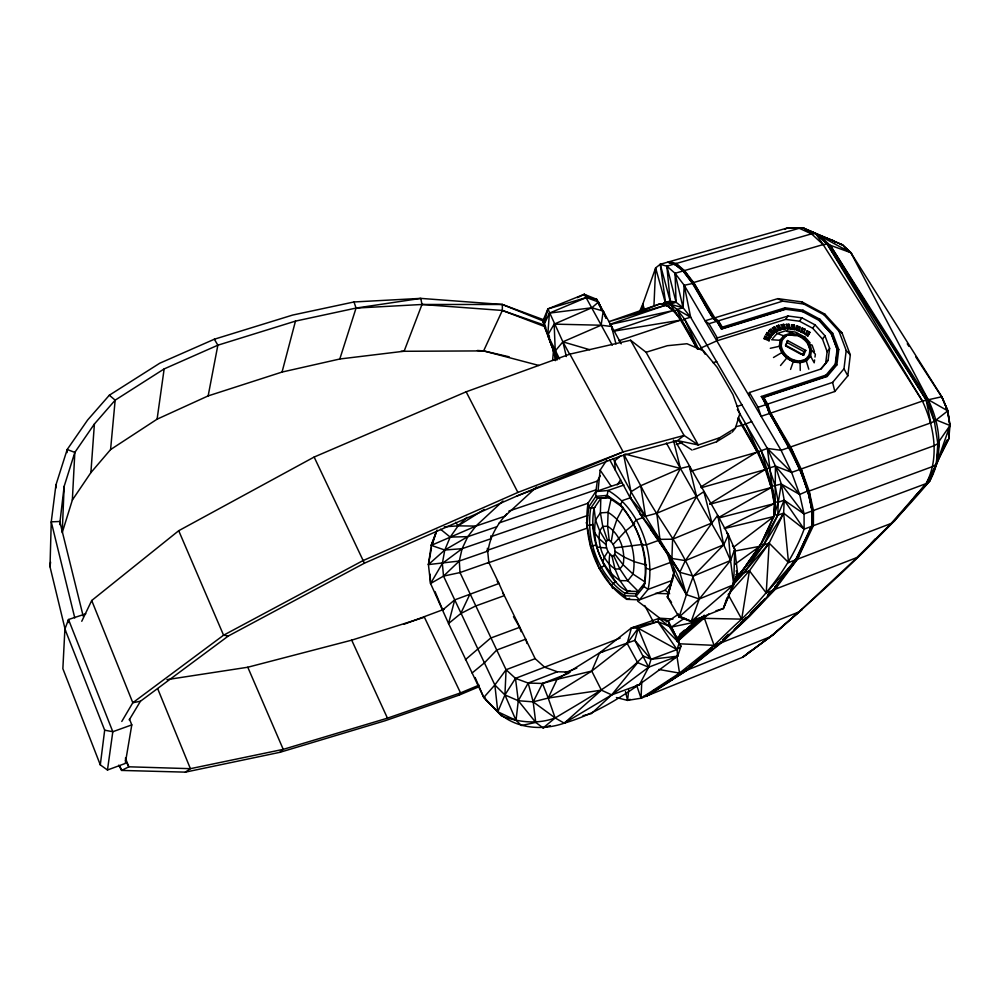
<?xml version="1.0" encoding="UTF-8"?>
<svg xmlns="http://www.w3.org/2000/svg" width="1000" height="1000" viewBox="0 0 1000 1000"><rect width="100%" height="100%" fill="white"/><g stroke="black" fill="none" stroke-linecap="round" stroke-linejoin="round"><path stroke-width="1.5" d="M401.037 351.3L483.612 350.9L502.35 310.45L502.35 304.488L420.788 298.387L354 301.962L292.663 315.062L214.35 339.225L159.725 363.237L109.338 395.213L87.613 420.025L67.188 449.513L55.938 484.925L51.25 521.85L50 566.75L65.425 630.513M616.4 697.562L627.575 700.387L641.05 698.213L647.537 695.6L686.175 670.45L721 642.537L748.725 616.388L773.388 590.288L796.062 559.7L811.975 526.2L812.125 510.087L809.137 491.037L801.175 468.988L790.638 446.962L770.662 413.1L767.65 404.087L763.737 397.475L761.3 396.5L826 375.087L835.238 364.1L837.075 349.325L831.275 333.725L819.05 320.3L831.513 334.113L837.438 350.05L835.562 365.125L826.125 376.35L762.463 397.45C778.913 435.2 806.312 468.925 812.013 511.012L804.062 513.95L784.212 500.2L781.312 484.062L775.438 466.1L767.362 448.425L690.638 317.225L683.075 307.738L676.087 302.275L670.175 301.075L664.287 302.663L662.138 304.288M621.213 343.837L596.663 299.288L584.263 294.3L547.9 308.913L542.875 321L552.35 347.562L552.362 345.3M803.775 333.312L804.95 329.237L803.775 333.312L800.975 332.088L802.15 328.013L804.95 329.237M644.538 696.087L647.537 695.6L647.812 694.5L648.713 695.125L742.712 657.237L773.7 634.225C828.538 586.175 882.712 536.875 929.725 480.975L937.75 460.475L948.75 438.938L950 425.525L947.788 410.875L941.8 396.763L922.425 401.062L790.638 446.962L800.05 469.212L807.9 490.913L809.137 491.037L813.438 510.487L813.4 525.675L797.412 559.188L775.2 589.212L749.987 615.9L721.6 642.625L687.375 669.975L648.713 695.125L644.212 695.863M668.975 681.225C697.025 665.512 717.85 640.2 741.7 619.138C767.9 593.288 791.263 564 804.125 529.138L811.975 526.2L812.125 510.087L807.9 490.913L801.175 468.988L791.625 472.388L775.438 466.1L766.137 468.95L709.737 503.812M609.9 497.638L600.8 498.375L600.4 512.875L602.775 526.462L607.45 540.3L606.312 541.875C605.462 546.938 607.487 552.812 611.875 555.675L613.625 555.65L614.775 554.1C615.662 549.025 613.625 543.088 609.188 540.25L607.45 540.3M675.238 440.938L717.7 515.337L728.413 534.963L734.725 549.212L733.688 584.712L723.35 608.538L691.175 621.5L679.05 617.062L667.4 597L673.988 572.188M55.838 488.013L55.938 484.925M733.75 547.1L773.85 516.512L774.262 503.625L767.362 448.425L758.25 451.85L691.188 471.087M59.662 524.587L64.15 486.362L74.837 452.4L94.4 423.988L115.162 400.163L164.15 368.925L217.862 345.2L295.475 321.112L356.062 308.075L420.788 298.387L421.987 304.475L404.125 351.213L339.8 359L282.05 372.062L208.15 395.9L157.1 419.175L110.575 449.588L90.887 472.625L72.35 500.037L62.213 532.675L64.15 486.362M609.85 554.175C607.1 569.113 613.162 584.6 627.5 591.163L638.4 591.487L627.775 580.75L619.913 568.987L613.625 555.65M794.887 615L802.2 609.388L799.05 611.912L721.6 642.625L720.812 641.75L721 642.537L714.075 645.337L679.525 673.112L641.05 698.213L641.762 681.625M67.062 452.587L67.188 449.513L74.837 452.4L72.35 500.037M653.925 306.363L655.625 267.913L660.225 264.288L668.025 262.062C692.987 268.975 699.587 300.988 713.925 318.975L717.875 321.838L722.237 327.163L721.525 329.075L717.025 321.238L713.075 318.375L692.2 282.95L683.888 271.688L676.175 263.512L669.438 261.663L669.137 262.887L675.775 264.725L683.888 271.688L684.425 270.587L811.538 233.863L815.775 233.625L850.875 252.688L852.163 254.713M570.312 672.062L557.375 671.775L544.612 667.175L535.163 658.662L506.075 669.737L504.925 694.938L497.825 711.8C514.837 728.675 542.275 730.938 564.237 723.15C606.938 710.738 642.525 682.325 677.688 656.162L680.95 646.312L671.425 627.062L668.263 621.138L658.988 618.387L631.413 627.938L599.562 652.862L557.075 679.325L542.5 683.45L528.188 683.062L515.475 678.363L506.075 669.737L460.012 572.562L459.3 561.025L462.1 548.688L467.812 536.65L475.875 526.087L502.95 500.988M800.25 370.45L800.088 362.312C790.675 362.488 781.637 355.737 779.925 346.337L780.788 340.55L784.5 336.337C795.025 331.012 808.35 339.2 810.362 350.363L809.562 356.15L805.9 360.425L800.088 362.312L800.238 360.95L805.713 359.162L809.175 355.138L809.925 349.688L807.862 343.862L812.113 345.1L814.438 351.625M85.763 613.837L68.5 619.525L64.9 629.025L62.862 668.675L100.3 764.875L107.463 770.013L125.262 763.45L131.788 724.887L129.475 719.1M665.6 302.85L660.225 264.288L666.875 266.175L675.05 273.3L684.212 285.287L683.075 307.738L676.988 309.462L674.837 311.637L666.137 305.025L660.325 303.725L608.925 321.65L666.137 305.025C682.45 314.65 688.425 334.162 698.45 349.125L716.988 340.775L785.675 319.387L799.538 321.225L812.663 328.237L822.5 339.087L827.138 351.675L825.612 363.562L820.95 369.087M949.225 429.762L948.75 438.938L937.75 460.475L929.725 480.975L913.975 497.537M68.338 622.575L68.5 619.525L112.812 731.725L107.463 770.013M796.575 330.387L796.875 326L799.75 326.8L799.438 331.175L796.575 330.387L797.562 329.2L797.738 326.625L796.875 326M799.438 331.175L799.75 326.8M90.887 472.625L94.4 423.988M767.513 596.812L775.2 589.212L857.25 557.425L891.162 523.462L926.188 483.575L929.725 480.975C943.825 455.675 940.537 424.825 928.1 399.575L850.875 252.688L842.525 244.838L803.612 228.125L787.387 228L669.438 261.663L675.775 264.725L676.175 263.512L799.212 228.287L803.612 228.125L815.775 233.625L827.237 244.188L926.137 399.9L934.388 421.312L937.85 443.625L936.312 464.125L926.188 483.575L894.575 520.837L857.25 557.425L799.05 611.912L773.7 634.225L742.712 657.237L773.7 634.225M724.438 528.525L773.85 516.512L775.062 501.912L775.438 466.1L799.663 494.475L804.062 513.95L804.125 529.138L783.637 513.162L784.212 500.2L778.263 502.25L775.062 501.912L774.262 503.625L724.325 528.2M552.6 360.475L553.55 350.087M110.575 449.588L115.162 400.163L109.338 395.213M792.6 563.4L796.175 558.562L812.087 525.062L813.4 525.675L926.188 483.575C939.7 457.625 934.3 426.562 922.425 401.062L823.138 244.575L815.775 233.625L809.125 230.787L842.525 244.838L850.875 252.688L941.8 396.763L947.525 410.213L950 425.525L939.262 441.012L936.312 464.125L932.812 466.463L813.438 510.487L811.975 526.2M671.1 583.188L665.163 590.2L639.462 599.85L626.8 599.35C596.562 578.975 582.475 538.488 588.062 503.137L595.775 491.587L621.525 482.775M642.2 310.312L642.788 304.188L655.625 267.913L665.4 302.925M948.5 434.412L948.95 429.8M615.3 581.825C599.188 561.337 589.125 534.425 594.1 508.263L600.8 498.375M598 491.213L600.15 470.138L606.675 460.275M733.075 583.263L743.938 572.712L749.438 570.75L766.237 593L796.062 559.7L812.087 525.062L797.412 559.188L774.75 587.638L796.175 558.562L797.412 559.188L891.162 523.462L894.575 520.837M630.163 699.35L627.575 700.387L628.75 689.925M676.175 263.512L684.425 270.587L693.637 282.525L713.925 318.975L692.938 283.425L684.212 285.287L761.125 416.312L834.837 391.488L847.812 375.85L850.312 354.938L842.062 332.962L824.85 314.113L802 301.9L777.837 298.637L714.525 317.925L713.925 318.975L717.875 321.838L721.85 328.625L784.887 309.188L802.788 311.613L802.987 310.212L819.95 319.275L832.7 333.275L838.763 349.55L836.85 364.963L827.212 376.425L763.737 397.475L769.613 413.438L789.175 447.475L790.638 446.962M716.988 340.775L717.337 337.938L788.012 316L801.912 317.85L815.075 324.875L824.963 335.75L829.625 348.363L828.1 360.275L820.625 369.125L749.412 392.537L758.075 407.287L832.6 382.413L843.988 368.775L846.2 350.513L838.988 331.262L823.9 314.725L803.85 304.025L782.663 301.175L777.837 298.637M779.463 330.425L779.65 328.9L777.875 326.375L776.45 326.15L779.463 330.425L781.8 329.438L781.025 328.312L779.65 328.9M50 566.75L50.575 562.125M100.3 764.875L104.675 730.175L64.9 629.025M672.625 580.225L648.075 589.4L643.988 586.487C648.975 558.138 639.85 528.212 621.163 506.225L620.525 504.688L607.15 495.412L595.85 496.362L588.737 506.962L587.013 524.888L590.875 546.625L599.763 569.475M802.987 310.212L785.062 307.812L784.887 309.188L785.6 309.312L721.525 329.075L693.637 282.525L823.138 244.575L827.237 244.188L850.875 252.688M814.587 359.95L814.2 362.825L810.625 356.238L811.462 350.125C809.65 336.613 795.638 334.913 785.713 330.8L777.125 333.5L772.537 338.688M814.975 357.088L815.375 354.225L811.462 350.125L809.925 349.688M157.1 419.175L164.15 368.925M432.125 545.075L436.225 531.987M807.825 336.012L809.825 332.375L807.825 336.012L805.188 334.412L807.188 330.775L809.825 332.375M800.238 360.95C791.375 361.1 782.862 354.75 781.237 345.887L782.05 340.438L785.55 336.463C788.575 332.45 796.637 338 797.412 334.35L795.675 332.125L787.138 330.988M676.6 639.8L698.875 620.612L704.438 618.35L741.7 619.138L749.438 570.75L769.163 543.138L783.637 513.162L777.775 515.163L774.75 514.438L775.062 501.912L772.013 486.312L761.15 450.513L737.35 409.412M801.162 354.363L785.65 345.95L787.513 340.538L805.788 350.425L803.737 355.05L802.463 355.062L803.975 351.675L805.788 350.425M611.213 541.737L613.237 530.3L617.15 518.775L623.237 507.438M748.938 395.2L749.412 392.537M431.45 548.05L428.425 564.587L430.575 583.513L448.562 623.538L483.775 697.425L501.512 715.95C518.713 722.375 537.65 724.475 555.15 717.962C585.825 699.412 618.275 681.988 643.55 656.162L651 659.312L677.688 656.162L677.013 649.562L679.175 642.925L671.425 627.062L657.788 621.65L631.413 627.938L627.15 643.4L591.737 671.075L548.188 698.05L533.175 701.862L518.288 700.725L504.925 694.938L494.85 684.987L443.525 576.112L442.35 563.438L444.775 550.025L450.2 537.087L458.137 525.85L466.95 517.312M432 545.037L432.55 542.038L431.275 545.375L428.425 564.587L459.3 561.025L488.1 551.013C489.888 536.862 497.175 524.325 506.675 513.95M696.075 617.825L695.288 622.075L676.525 638.263M208.15 395.9L217.862 345.2L214.35 339.225M658.737 669.438L679.525 673.112L686.175 670.45L686.388 669.35L687.375 669.975L770.55 636.675L799.05 611.912M595.625 493L597.325 481.087L600.275 475.712M623.725 455.15L631 491.763L629.888 497.225L640.088 513.812L679.8 572.312L686.438 594.688L679.05 617.062L699.287 599L730.525 560.5L734.725 549.212L732.513 545.4M611.075 499L608.112 512.375L607.6 526.237L609.188 540.25M601.112 308.712L596.663 299.288L586.45 297.525L547.9 308.913L543.85 325.1L552.35 347.562M674.188 571.888L667.4 597L669.175 599.075M502.612 593.038L504.35 595.625L498.963 583.5L454.725 599.888L448.562 623.538L460.725 613.575L475.438 606.075L504.35 595.625L535.163 658.662M282.05 372.062L295.475 321.112M783.4 329.363L783.8 327.875L782.463 325.225L781.137 324.85L783.4 329.363L785.987 328.8L783.725 324.3L781.137 324.85M800.975 332.088L802.138 331.062L802.825 328.663L802.15 328.013M667.4 597L674.15 574.188L673.2 568.138M769.05 340.812L769.75 338.475L768.913 338.062L769.05 340.812L764.062 338.65L764.762 336.312L765.962 336.788L765.55 338.175L764.062 338.65M732.288 432.113L735.45 428.062L739.8 413.675L732.975 394.65L717.125 367.262L703.525 350.9L686.975 343.738L667.312 345.712L646.062 352.262L630.612 340.238L569.9 354.125L466.163 391.812L314.137 457.05L178.713 530.712L91.713 600.513L81.762 621.275M718.425 517.638L771.25 487.512L772.013 486.312L781.312 484.062L799.663 494.475L807.9 490.913L812.013 511.012L812.125 510.087L813.438 510.487M794.938 329.688L794.362 325.138L791.513 324.775L792.075 329.338L794.938 329.688L794.362 325.138M339.8 359L356.062 308.075L354 301.962M715.938 610.812L723.35 608.538L726.975 597.837M734.725 549.212L737.588 573.488L733.688 584.712L691.175 621.5L679.575 616.487L678.112 613.975M937.75 460.475L950 425.525L949.538 423.638M931.325 476.562L946.862 440.1M436.125 532.2L431.275 545.375L444.775 550.025L462.1 548.688L490.9 538.75L490.788 535.887M437.05 530.05L431.275 545.375L475.875 526.087L504.725 516.275L536.587 487.038M790.562 369.425L793.838 360.112M723.35 608.538L737.588 573.488L736.188 570.887M631.413 627.938L638.2 628.212L651 659.312L648.625 667.2L639.513 684.675L611.7 694.887L601.388 690.163L591.737 671.075L599.562 652.862L603.8 651.225M787.65 328.988L788.25 327.587L787.4 324.875L786.213 324.387L787.65 328.988L790.413 328.888L788.975 324.288L786.213 324.387M733.213 583.513L737.588 573.488M773.85 516.512L778.263 502.25L781.312 484.062L804.062 513.95M734.3 580.85L740.387 573.975L743.975 568.075M804.125 529.138L784.212 500.2L777.775 515.163L759.887 546.3L740.387 573.975L735.588 577.75M639.688 311.2L642.788 304.188L644.575 309.9M785.65 345.95L787.513 340.538M460.725 613.575L470.075 593.825M568.962 673.175L542.5 683.45L533.175 701.862L535.75 722.425L543.125 727.925L550.237 725.562M673.388 440.062L680.425 468.438L656.812 513.25L659.938 539.362L672.6 539.2L711.912 522.975L717.7 515.337L723.713 544.775L730.525 560.5L733.688 584.712L699.287 599L686.438 594.688L674.15 574.188L667.062 552.737L686.438 594.688L693.4 576.05L723.713 544.775L728.413 534.963L726.663 532.413M939.262 441.012L937.85 443.625L934.35 445.6L809.137 491.037M805.188 334.412L806.475 333.562L807.188 330.775M557.375 671.775L528.188 683.062L518.288 700.725L516.013 720.337L521.487 725.512L535.75 722.425L518.288 700.725L515.475 678.363L620.125 638.112M770.675 337.438L771.85 335.35L770.975 334.75L770.675 337.438L765.987 334.588L767.163 332.512L768.213 333.075L765.987 334.588M717.875 321.838L718.475 320.8L782.663 301.175M430.112 574.212L430.575 583.513L442.35 563.438L462.1 548.688M121.788 721.45L132.812 702.738L223.575 635.212L362.8 560.712L517.9 492.438L623.15 451.912L684.05 435.438L698.312 444.975L719.725 437.713L735.45 428.062M129.213 719.925L140.45 701.237L228.425 635.938L364.4 563.2L517.075 495.962L623.15 451.912L569.9 354.125M792.075 329.338L792.887 328.038L792.55 325.35L791.513 324.775M607.975 551.45L604.3 557.263L602.863 561.912L604.138 565.5M515.475 678.363L504.925 694.938L516.013 720.337L497.825 711.8L486 699.963L484.663 697.163M118.688 765.175L121.638 770.425L185.35 772.138L279.925 752.312L385.037 720.763L459.062 695.138L460.538 692.9L479.025 685.125M697.788 618.3L695.288 622.075L687.05 628.825M545.662 327.812L542.875 321L544.425 318.675M662.725 304.975L664.287 302.663L676.087 302.275L675.05 273.3L682.987 271L692.2 282.95M736.425 576.087L740.387 573.975L754.013 554.1M755.713 551.613L760.825 544.163L763.575 545.05L769.163 543.138L788.538 562.575L796.062 559.7M617.15 484.913L620.612 479.862M785.675 319.387L788.012 316M799.538 321.225L801.912 317.85M745.75 565.562L760.825 544.163M941.575 452.3L943.363 449.787M812.663 328.237L815.075 324.875M822.5 339.087L824.963 335.75M494.85 684.987L497.825 711.8L483.775 697.425L494.85 684.987L506.075 669.737M774.7 587.612L781.862 577.925M783.65 575.513L789.025 568.237M827.138 351.675L829.625 348.363M825.612 363.562L828.1 360.275M693.525 449.6L716.612 441.75L719.725 437.713M693.637 282.525L692.938 283.425L684.425 270.587M679.175 642.925L657.788 621.65L677.013 649.562L638.2 628.212L634.862 640.35L651 659.312L677.013 649.562L680.95 646.312L669.4 626.6L658.988 618.387L657.788 621.65L638.2 628.212L627.15 643.4L637.663 662.625L611.7 694.887L591.475 713.562L582.95 715.713M819.95 319.275L819.025 320.412L802.425 311.537M621.163 506.225L608.362 497.337L597.537 498.225L595.85 496.362L595.775 491.587L608.05 490.475C639.975 509 655.387 554.188 648.075 589.4L639.462 599.85L636.112 596.163L636.05 593.675L643.587 584.4M642.087 586.95L644.85 583.55M613.112 544.462L625.688 530.913L634.637 523.75M787.775 356.825L780.537 365.513M803.413 338.85L805.088 337.225L810.1 342.85M734.237 580.188L763.575 545.05L783.637 513.162L788.538 562.575M701.9 617.087L677.163 641.513M734.225 579.875L741.312 571.85L743.938 572.712L769.163 543.138L766.237 593L773.388 590.288L773.8 588.825L775.2 589.212M732.763 585.275L743.938 572.712L763.575 545.05L777.775 515.163L778.263 502.25L775.25 486.138L769.275 468.2L761.15 450.513M749.438 570.75L728.162 594.562L741.7 619.138M764.4 599.163L748.725 616.388L734.212 629.575M767.537 595.712L772.763 589.975M773 334.525L773.737 331.975L774.613 332.75L773 334.525L768.75 331.087L770.375 329.325L773.737 331.975M768.75 331.087L771.237 329.95M866.838 548L857.25 557.425M871.025 543.475L875.212 538.938M679.05 617.062L679.575 616.487L686.438 618.962M429.562 563.362L428.425 564.587L444.775 550.025L467.812 536.65L496.625 526.788M750.95 613.062L761.338 602.05M767.575 595.438L771.725 591.025M699.613 617.712L695.288 622.075L671.425 627.062L683.913 618.612M704.262 615.175L698.875 620.612L696.312 619.925M677.35 641.575L708.75 614.025M721.6 642.625L729.237 634.963M734.688 629.487L746.688 617.463M749.963 614.188L765.325 598.987M676.25 639.375L695.2 621M430.575 583.513L443.525 576.112L459.3 561.025M723.05 639.637L728.662 634.338M741.012 622.688L746.625 617.388M801.175 468.988L930.8 422.887L934.388 421.312L947.788 410.875L945.888 407.675M723.05 639.725L728.625 634.65M279.925 752.312L283.238 749.362L387.45 718.162L460.538 692.9L424.412 617.25L351.7 640.163L247.787 667.237L166.95 679.638M679.925 634.087L684.613 630.037M703.512 656.35L687.375 669.975L662.325 685.5M705.825 654.4L708.125 652.463M710.438 650.512L712.738 648.562M715.05 646.625L717.35 644.675M745.85 654.862L750.575 650.888M465.425 659.663L490.613 638.1L519.625 627.337L521.138 631.7M454.725 599.888L442.675 609.938L435.037 591.587M621.188 455.475L614.5 461.025L615.4 470.25L629.888 497.225L645.475 516.275L679.8 572.312L693.4 576.05L730.525 560.5L728.413 534.963L726.587 532.938M543.125 727.925L555.15 717.962L564.237 723.15L611.7 694.887L648.625 667.2L677.688 656.162L672.312 659.075M686.175 670.45L693.337 664.513M695.725 662.537L698.112 660.55M700.512 658.575L702.9 656.6M705.288 654.613L707.675 652.638M710.062 650.662L712.45 648.675M472.125 672.975L484.425 662.862L496.737 650.037L525.775 639.15L527 643.487M679.987 634.612L684.7 630.75M689.95 666.5L692.325 664.587M705.387 654.125L707.75 652.225M710.125 650.312L712.5 648.413M667.987 302.738L670.175 301.075L666.875 266.175L674.75 263.925L682.987 271M684.212 285.287L690.638 317.225L684.5 319L682.013 320.838L673.05 310.575L664.287 302.663L683.075 307.738L675.05 273.3M735.075 564.163L759.887 546.3L774.75 514.438L759.887 546.3L734.05 551.213M566.6 721.462L564.237 723.15L601.388 690.163L548.188 698.05L542.5 683.45M832.7 333.275L831.275 333.725M775.962 332.163L777.962 330.763L777.125 329.8L775.95 330.625L775.962 332.163L772.275 328.25L774.287 326.85L774.963 327.5L772.275 328.25M185.35 772.138L190.4 768.675L283.238 749.362L247.787 667.237M678.225 614.362L668.263 621.138L669.4 626.6M704.9 494.5L703.9 491.6L696.6 496.538L656.812 513.25L645.475 516.275L640.088 513.812L639.263 510.913M783.275 351.737L773.475 357.512M823.9 314.725L824.85 314.113M659.688 687.138L651.775 692.038L655.525 689.463M668.388 681.087L672.25 678.575M677.387 675.212L681.25 672.7M484.237 509.425L458.137 525.85L444.263 526.825M651.787 692.013L658.4 687.862M662.362 685.375L666.338 682.887M700.85 486.95L757.188 451.838L738.3 417.45M624.15 454.963L640.75 485.725L645.475 516.275L631 491.763L640.75 485.725L680.425 468.438L689.3 466.312L690.975 470.487M716.612 441.75L730.975 432.912M735.588 426.675L742.712 425.188L751.663 421.587M629.763 590.55L624.913 593.312L624.462 595.75L626.8 599.35L629.625 598.288M784.837 229.288L787.387 228L799.212 228.287L811.538 233.863L823.138 244.575M616.225 581.825L612.45 583.725L611.45 585.7L612.675 588.425M577.487 297.65L584.263 294.3L588.15 296.837M667.638 302.288L670.175 301.075L660.225 264.288M633.812 687.163L639.513 684.675M776.45 326.15L778.775 325.163L779.25 325.8L777.875 326.375M459.062 695.138L478.938 686.762M604.95 565.35L599.538 568.212L611.45 585.7L624.462 595.75L636.112 596.163L643.988 586.487C650.487 557.45 638.875 527.137 620.525 504.688L622.6 500.487L631.362 497.45M444.1 609.263L403.837 624.312M634.45 313.775L660.325 303.725M565.188 672.65L576.8 668.15M517.075 495.962L620.225 456.175L677.5 440.6L684.05 435.438L630.612 340.238M838.763 349.55L837.438 350.05L837.075 349.325M671.087 562.2L650.675 569.725L646.338 568.375L645.825 567.075M659.712 540.013L646.513 544.775L642.15 545.163M131.788 724.887L112.812 731.725L104.675 730.175M643.75 517.325L636.413 519.913L633.288 523.325M487.388 548.288L488.825 562.438L460.012 572.562L443.525 576.112M487.9 562.987L587.05 528.175M486.775 550.525L587.625 515.462M789.175 447.475L781.075 450.3L767.362 448.425L791.625 472.388L799.663 494.475M492.188 536.25L588.5 503.075M609.625 324.425L666.137 305.025L663.863 304.988M623.975 485.025L608.05 490.475L607.15 495.412L608.362 497.337M599.562 652.862L634.862 640.35L648.625 667.2L637.663 662.625M499.188 522.888L595.562 489.975M613.875 330.625L673.05 310.575L609.688 324.588M781.237 345.887L770.3 348.3M508.837 511.112L597.325 481.087M618.812 340.8L680.575 320.125L697.188 348.675L698.45 349.125L684.5 319L676.988 309.462L670.1 303.925L668.25 306.25L664.112 305.287M596.763 544.987L590.388 546.112M737.113 406.438L742.075 404.85M785.062 307.812L722.237 327.163L718.475 320.8L714.525 317.925M713.075 318.375L705.062 320.812L708.975 323.7L717.025 321.238M713.062 362.7L716.775 361.575M676.363 444.45L682.288 442.675M701.213 487.738L765.288 469.55L771.25 487.512L774.262 503.625L718.575 518.025M709.912 504.225L771.25 487.512L766.137 468.95L745.462 423.6M593.15 524.462L589.05 525.487L587.013 524.888L586.213 522.562M591.737 671.075L557.075 679.325L548.188 698.05L555.15 717.962L533.175 701.862L528.188 683.062M782.463 325.225L783.988 324.9L783.725 324.3M783.8 327.875L785.325 327.55L785.987 328.8M140.45 701.237L132.812 702.738L91.713 600.513M594.825 507.575L590.7 508.35L588.737 506.962L588.062 503.137M643.012 544.375L614.487 547.888M613.938 331.138L680.575 320.125L670.1 303.925L676.087 302.275L666.875 266.175M601.6 497.587L597.537 498.225L590.7 508.35C585.725 539.562 598.162 575.388 624.913 593.312L636.05 593.675M735.9 574.65L740.387 573.975M836.85 364.963L835.562 365.125L835.238 364.1M782.05 340.438L771.625 339.725M605.837 497.05L608.875 496.788M644.638 695.837L647.537 695.6M356.062 308.075L421.987 304.475L502.35 304.488L543.275 319.625M788.25 327.587L789.887 327.525L790.413 328.888M787.4 324.875L788.975 324.288M467.812 536.65L450.2 537.087L440.513 529.225M475.875 526.087L458.137 525.85L455.637 522.288M606.613 548.05L596.912 547.087L596.025 545.325M655.575 593.362L668.275 593.775M679.5 643.8L714.075 645.337L704.438 618.35M791.912 227.862L799.212 228.287M673 619.062L659.825 618.2L637.55 601.013M477.413 350.475L483.612 350.9L509.2 356.825M827.212 376.425L826.125 376.35L826 375.087M421.987 304.475L502.35 310.45L544.6 325.188M612.7 330.675L611.512 326.5L601.125 325.225L554.163 324.125L547.75 335.15L556.75 360.075M792.55 325.35L794.237 325.55M792.887 328.038L794.575 328.237M785.55 336.463L777.125 333.5M228.425 635.938L223.575 635.212L178.713 530.712M674.75 263.925L668.025 262.062M839.925 244.288L842.525 244.838M624.925 454.012L680.425 468.438L723.713 544.775L685.35 560.612L671.9 558.462L660.212 542.9L679.8 572.312L685.35 560.612L711.912 522.975L703.9 491.6M483.612 350.9L538.9 365.462M797.738 326.625L799.438 327.088M797.562 329.2L799.25 329.675M646.475 565.087L634.55 561.775L624.05 557.075L615.087 551.337M589.788 349.738L562.888 341.838L547.9 308.913M791.012 334.738L790.3 333.4L784.175 335.337L780.263 339.787L779.35 345.887C781.375 357.762 795.612 366.512 806.762 360.75L810.625 356.238L809.175 355.138M922.425 401.062L827.237 244.188L819.475 235.525L833.575 240.688L835.212 242.537M502.35 310.45L545.775 327.013M936 419.862L950 425.525M502.35 304.488L544.038 321.337M802.825 328.663L804.475 329.375M802.138 331.062L803.787 331.788M764.762 336.312L769.75 338.475M765.55 338.175L768.487 339.45M797.025 332.863L805.088 337.225M787.188 342.587L803.975 351.675M785.425 345.138L803.737 355.05M838.988 331.262L842.062 332.962M690.638 317.225L676.988 309.462L682.013 320.838L697.188 348.675M819.475 235.525L830.475 245.675L928.1 399.575L947.788 410.875L941.95 397.238L915.713 356.8M807.663 331.413L809.212 332.35M806.475 333.562L808.037 334.5M767.163 332.512L771.85 335.35M767.513 334.3L770.275 335.975M687.812 619.462L691.175 621.5L699.287 599C691.15 556.413 659.488 523.787 640.75 485.725M809.112 231.038L811.75 232.65M692.087 450.087L677.5 440.6L698.312 444.975L646.062 352.262M644.5 581.587L633.038 574.075L623.15 564.763L614.775 554.1M803.612 228.125L811.538 233.863M665.163 590.2L669.688 593.812M770.375 329.325L774.613 332.75M770.288 330.988L772.788 333.013M606.013 544.637L598.888 538.513L594.288 532.175L592.45 524.987M844.375 247.362L847.712 250.512M774.287 326.85L777.962 330.763M773.775 328.325L775.95 330.625M846.2 350.513L850.312 354.938M802 301.9L803.85 304.025M497.038 581.125L498.963 583.5L488.825 562.438M640.088 513.812L659.938 539.362L650.775 529.587L671.9 558.462L672.6 539.2L696.6 496.538L689.3 466.312M627.5 591.163L619.913 580.6L615.013 568.975L611.875 555.675M778.775 325.163L781.8 329.438M600.15 470.138L611.138 486.25M584.263 294.3L612.25 345.213M907.25 343.762L908.938 346.375M364.4 563.2L314.137 457.05M830.475 245.675L926.137 399.9L930.8 422.887M761.3 396.5L766.188 404.575M606.312 541.875L599.675 530.862L595.5 519.975L594.1 508.263M762.463 397.45L766.612 404.438L769.2 413.587M705.062 354.15L684.5 319M708.975 323.7L717.337 337.938M742.712 425.188L758.25 451.85L765.288 469.55L757.188 451.838L737.825 418.425M670.075 600.112L671.538 602.638M513.475 616.65L519.625 627.337M770.662 413.1L789.688 447.525L800.05 469.212L807.7 491.562M666.413 443.038L680.425 468.438M125.162 760.075L128.85 766.8L190.4 768.675L157.675 688.662M613.075 458.425L631 491.763M843.988 368.775L847.812 375.85M569.412 353.837L562.888 341.838L601.125 325.225L603.237 311.075L591.812 307.787L549.412 313.113L543.85 325.1L549.312 337.35M609.8 459.963L615.4 470.25M559.575 358.975L547.75 335.15L549.412 313.113L586.45 297.525L598.513 302.05L602.137 310.625M665.113 619.175L666.6 621.925M644.775 605.525L653.413 622.025M466.163 391.812L517.9 492.438M791.625 472.388L781.075 450.3L761.125 416.312L758.075 407.287M542.875 321L544.775 325.025M351.7 640.163L387.45 718.162M799.712 469.513L789.688 447.525L769.613 413.438L767.65 404.087M599.862 306.413L596.663 299.288L597.038 301.6M475.138 677.562L483.775 697.425M602.05 310.512L598.513 302.05L591.812 307.787L554.163 324.125L555.25 350.95L557.525 359.588M606.1 318.05L603.237 311.075L605.788 317.925M547.9 333.263L549.575 337.35M125.412 758.088L128.85 766.8L121.638 770.425L119.925 766.075M636.562 685.062L641.05 698.213M552.775 349.012L554.475 354.812L555.25 350.95L562.888 341.838L566.337 356.55M928.1 399.575L934.388 421.312M611.512 326.5L615.962 343.975M83.188 616.163L59.775 521.487L51.25 521.85L74.787 617.938M832.6 382.413L834.837 391.488M625.45 691.6L627.575 700.387M808.787 369.175L805.713 359.162M676.812 655.4L679.525 673.112M947.525 410.213L949.312 422.15M554.087 351.625L555.312 360.688M595.5 519.975C591.888 542.238 600.763 567.888 619.913 580.6L627.775 580.75L633.038 574.075C637.225 551.475 628.088 524.75 608.112 512.375L600.4 512.875L595.5 519.975M599.675 530.862C597.375 544.837 602.95 561.013 615.013 568.975L619.913 568.987L623.15 564.763C625.675 550.65 620 534.062 607.6 526.237L602.775 526.462L599.675 530.862"/></g></svg>
